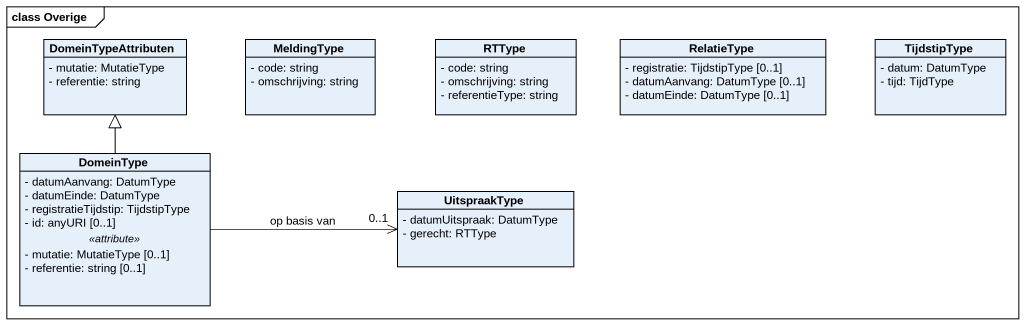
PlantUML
@startuml
mainframe class Overige
hide circle
hide empty members
skinparam classAttributeIconSize 0
class DomeinTypeAttributen {
  - mutatie: MutatieType
  - referentie: string
}
class MeldingType {
  - code: string
  - omschrijving: string
}
class RTType {
  - code: string
  - omschrijving: string
  - referentieType: string
}
class RelatieType {
  - registratie: TijdstipType [0..1]
  - datumAanvang: DatumType [0..1]
  - datumEinde: DatumType [0..1]
}
class TijdstipType {
  - datum: DatumType
  - tijd: TijdType
}
class DomeinType {
  - datumAanvang: DatumType
  - datumEinde: DatumType
  - registratieTijdstip: TijdstipType
  - id: anyURI [0..1]
  .. <<attribute>> ..
  - mutatie: MutatieType [0..1]
  - referentie: string [0..1]
}
class UitspraakType {
  - datumUitspraak: DatumType
  - gerecht: RTType
}
DomeinType -up-|> DomeinTypeAttributen
DomeinType -right-> "0..1" UitspraakType : op basis van
@enduml
